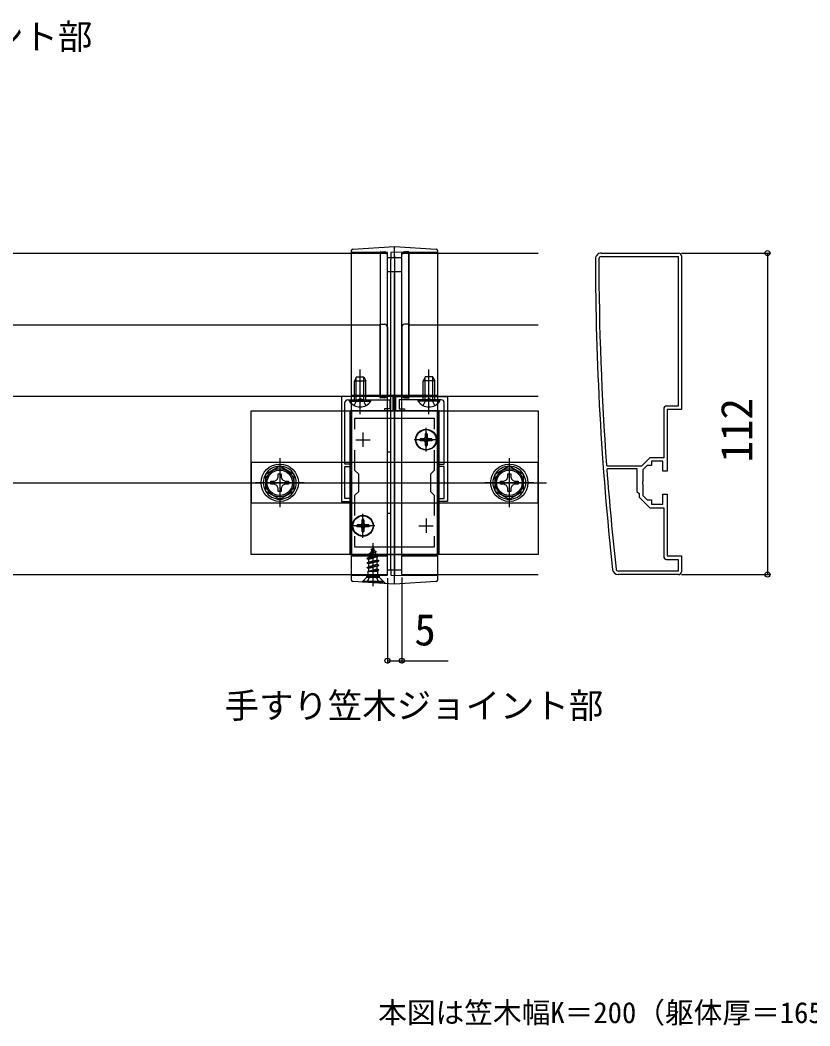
# Model space of a CAD drawing. Units: millimetres, scale not verified. Extents: x -875 to 875, y -1300 to 1292.
# Drawn here: x 324.5 to 599.8, y -885 to -534.6 of the extents above; entities that cross this region are included whole.
import ezdxf
from ezdxf.enums import TextEntityAlignment as Align

# ---------------------------------------------------------------- set-up
doc = ezdxf.new("R2010")
doc.units = ezdxf.units.MM
doc.header["$LTSCALE"] = 8
for name, color, linetype in [('0-1_USER1', 3, 'Continuous'), ('0-2_YKK_11', 7, 'Continuous'), ('0-3_YKK_12', 2, 'Continuous'), ('0-4_YKK_13', 4, 'Continuous'), ('0-5_YKK_D', 6, 'Continuous'), ('0-7_YSS_K', 3, 'Continuous')]:
    doc.layers.add(name, color=color, linetype=linetype)
doc.styles.add('ＭＳ ゴシック', font='')
doc.styles.get('ＭＳ ゴシック').set_extended_font_data('MS Gothic')

msp = doc.modelspace()

# ---------------------------------------------------------------- linework, layer by layer
at = {"layer": '0-2_YKK_11'}
for p, q in [((527, -615.75), (554, -615.75)), ((527, -616.95), (553.8, -616.95)), ((444, -678.25), (444, -683.25)), ((466, -678.25), (466, -683.25)), ((441.5, -680.75), (446.5, -680.75)), ((463.5, -680.75), (468.5, -680.75)), ((441.5, -710.75), (446.5, -710.75)), ((444, -708.25), (444, -713.25)), ((463.5, -710.75), (468.5, -710.75)), ((466, -708.25), (466, -713.25)), ((553.8, -726.55), (533, -726.55)), ((554, -727.75), (533, -727.75))]:
    msp.add_line(p, q, dxfattribs=at)
for points in [[(555, -616.75), (555, -670.25), (550, -670.25), (550, -691.75), (548.5, -691.75), (548.5, -688.25), (544.5, -688.25), (544.5, -689.75), (543, -689.75), (541.5, -691.25), (541.5, -695.291), (541.38, -695.475), (541.38, -696.025), (541.5, -696.208), (541.5, -700.25), (543, -701.75), (544.5, -701.75), (544.5, -703.25), (548.5, -703.25), (548.5, -699.75), (550, -699.75), (550, -721.25), (555, -721.25), (555, -726.75)], [(553.8, -616.95), (553.8, -669.05), (549.8, -669.05)], [(436.5, -665.75), (436.5, -702.25), (439.7, -702.25), (439.7, -701.25), (437.7, -701.25), (437.7, -696.208), (437.58, -696.025), (437.58, -695.475), (437.7, -695.291), (437.7, -690.05), (439.7, -690.05), (439.7, -689.25), (437.7, -689.25), (437.7, -667.85)], [(438.7, -666.85), (442.542, -666.85), (442.725, -666.73), (443.275, -666.73), (443.458, -666.85), (453.4, -666.85), (453.4, -669.95), (451.5, -669.95), (451.5, -670.75), (454.5, -670.75), (454.5, -665.75), (436.5, -665.75)], [(471.3, -666.85), (467.458, -666.85), (467.275, -666.73), (466.725, -666.73), (466.542, -666.85), (456.6, -666.85), (456.6, -669.95), (458.5, -669.95), (458.5, -670.75), (455.5, -670.75), (455.5, -665.75), (473.5, -665.75)], [(473.5, -665.75), (473.5, -702.25), (470.3, -702.25), (470.3, -701.25), (472.3, -701.25), (472.3, -696.208), (472.42, -696.025), (472.42, -695.475), (472.3, -695.291), (472.3, -690.05), (470.3, -690.05), (470.3, -689.25), (472.3, -689.25), (472.3, -667.85)], [(548.8, -670.05), (548.8, -687.05), (544.003, -687.05), (541.103, -689.95), (529.184, -689.95), (528.885, -689.672)], [(441.2, -677.117), (441.2, -673.25), (468.8, -673.25), (468.8, -677.117)], [(441.2, -707.117), (441.2, -700.05), (442.5, -698.75), (442.5, -692.75), (441.2, -691.45), (441.2, -684.383)], [(468.8, -684.383), (468.8, -691.45), (467.5, -692.75), (467.5, -698.75), (468.8, -700.05), (468.8, -707.117)], [(528.989, -691.072), (529.288, -690.75), (539.5, -690.75), (539.5, -698.75), (540.3, -699.55), (540.3, -700.747), (544.003, -704.45), (548.8, -704.45), (548.8, -721.45)], [(468.8, -714.383), (468.8, -718.25), (441.2, -718.25), (441.2, -714.383)], [(549.8, -722.45), (553.8, -722.45), (553.8, -726.55)]]:
    msp.add_lwpolyline(points, dxfattribs=at)
msp.add_lwpolyline([(440, -670.75), (440, -720.75), (470, -720.75), (470, -670.75)], close=True, dxfattribs=at)
for centre, radius, start, end in [((527, -617.75), 2, 90, 180.07338), ((554, -616.75), 1, 0.00001, 89.99999), ((1525.003, -616.472), 1000.004, 180.07337, 186.28629), ((527, -617.75), 0.8, 89.99999, 180.07337), ((1525.001, -616.472), 998.802, 180.07336, 184.20284), ((438.7, -667.85), 1, 90.00001, 179.99999), ((471.3, -667.85), 1, 0.00001, 89.99999), ((549.8, -670.05), 1, 90.00001, 179.99999), ((1525.009, -616.471), 998.809, 184.28341, 186.28629), ((549.8, -721.45), 1, 180.00001, 269.99999), ((533, -725.75), 2, 186.28628, 270), ((533, -725.75), 0.8, 186.28629, 270.00001), ((554, -726.75), 1, 270.00001, 359.99999)]:
    msp.add_arc(centre, radius, start, end, dxfattribs=at)
at = {"layer": '0-3_YKK_12'}
for p, q in [((452.5, -727.75), (452.5, -615.75)), ((457.5, -727.75), (457.5, -615.75)), ((455, -730.75), (455, -660.75))]:
    msp.add_line(p, q, dxfattribs=at)
for points in [[(-25, -615.75), (450, -615.75), (450, -665.75), (-25, -665.75)], [(0, -640.75), (450, -640.75), (450, -665.75), (0, -665.75)]]:
    msp.add_lwpolyline(points, close=True, dxfattribs=at)
for points in [[(100, -615.75), (440, -615.75), (452.5, -615.75)], [(457.5, -615.75), (470, -615.75), (505, -615.75)], [(505, -665.75), (460, -665.75), (460, -615.75), (505, -615.75)], [(505, -665.75), (460, -665.75), (460, -640.75), (505, -640.75)], [(100, -727.75), (440, -727.75), (452.5, -727.75)], [(457.5, -727.75), (470, -727.75), (505, -727.75)]]:
    msp.add_lwpolyline(points, dxfattribs=at)
at = {"layer": '0-4_YKK_13'}
for p, q in [((452.5, -615.493), (440, -615.45)), ((440.469, -614.338), (455, -613.45)), ((450, -615.25), (451.561, -615.345)), ((450, -615.25), (450, -666.25)), ((452.5, -665.156), (452.5, -616.343)), ((470, -615.45), (453.7, -615.592)), ((455, -613.45), (469.531, -614.338)), ((455, -616.744), (455, -728.123)), ((457.5, -665.156), (457.5, -616.343)), ((460, -615.25), (458.439, -615.345)), ((460, -615.25), (460, -666.25)), ((440, -727.176), (440, -617.636)), ((452.5, -617.25), (457.5, -617.25)), ((452.5, -725.958), (452.5, -617.796)), ((453.7, -725.859), (453.7, -617.895)), ((455, -617.25), (455, -616.808)), ((457.5, -622.25), (457.5, -617.25)), ((470, -617.636), (470, -727.176)), ((457.5, -622.25), (452.5, -622.25)), ((455, -665.25), (455, -622.25)), ((450, -640.45), (451.561, -640.545)), ((450, -666.05), (450, -640.45)), ((460, -640.45), (458.439, -640.545)), ((460, -666.05), (460, -640.45)), ((452.5, -641.543), (452.5, -641.843)), ((452.5, -641.843), (452.5, -664.657)), ((457.5, -641.543), (457.5, -641.843)), ((457.5, -641.843), (457.5, -664.657)), ((443, -671.85), (443, -656.35)), ((467, -671.85), (467, -656.35)), ((441.7, -658.85), (441, -660.25)), ((441.654, -666.85), (441.654, -658.941)), ((441.7, -658.85), (444.3, -658.85)), ((444.3, -658.85), (445, -660.25)), ((444.346, -666.85), (444.346, -658.941)), ((445, -666.85), (445, -660.25)), ((465.7, -658.85), (465, -660.25)), ((465, -666.85), (465, -660.25)), ((465.654, -666.85), (465.654, -658.941)), ((468.3, -658.85), (465.7, -658.85)), ((468.3, -658.85), (469, -660.25)), ((468.346, -666.85), (468.346, -658.941)), ((440, -665.25), (470, -665.25)), ((452.5, -664.657), (452.5, -664.956)), ((457.5, -664.657), (457.5, -664.956)), ((439.25, -667.359), (439.25, -666.85)), ((439.25, -666.85), (446.75, -666.85)), ((451.561, -665.954), (450, -666.05)), ((451.561, -666.154), (450, -666.25)), ((458.439, -665.954), (460, -666.05)), ((458.439, -666.154), (460, -666.25)), ((470.75, -666.85), (463.25, -666.85)), ((470.75, -667.359), (470.75, -666.85)), ((470.5, -670.75), (439.5, -670.75)), ((470.5, -720.75), (470.5, -670.75)), ((466.35, -678.7), (465.65, -678.7)), ((465.65, -678.7), (465.65, -679.9)), ((466, -684.9), (466, -676.6)), ((466.35, -678.7), (466.35, -679.9)), ((470.15, -680.75), (461.85, -680.75)), ((463.95, -680.4), (463.95, -681.1)), ((465.15, -680.4), (463.95, -680.4)), ((465.15, -681.1), (463.95, -681.1)), ((465.65, -681.6), (465.65, -682.8)), ((466.35, -682.8), (465.65, -682.8)), ((466.35, -681.6), (466.35, -682.8)), ((468.05, -680.4), (466.85, -680.4)), ((468.05, -681.1), (466.85, -681.1)), ((468.05, -680.4), (468.05, -681.1)), ((453.7, -685.05), (452.5, -685.05)), ((415, -687.25), (415, -704.25)), ((495, -687.25), (495, -704.25)), ((414.477, -693.896), (414.499, -692.65)), ((494.477, -693.896), (494.499, -692.65)), ((423.5, -695.75), (406.5, -695.75)), ((503.5, -695.75), (486.5, -695.75)), ((444, -714.9), (444, -706.6)), ((453.7, -706.45), (452.5, -706.45)), ((448.15, -710.75), (439.85, -710.75)), ((441.95, -710.4), (441.95, -711.1)), ((443.15, -710.4), (441.95, -710.4)), ((443.15, -711.1), (441.95, -711.1)), ((444.35, -708.7), (443.65, -708.7)), ((443.65, -708.7), (443.65, -709.9)), ((444.35, -708.7), (444.35, -709.9)), ((446.05, -710.4), (444.85, -710.4)), ((446.05, -711.1), (444.85, -711.1)), ((446.05, -710.4), (446.05, -711.1)), ((443.65, -711.6), (443.65, -712.8)), ((444.35, -712.8), (443.65, -712.8)), ((444.35, -711.6), (444.35, -712.8)), ((447.5, -718.3), (446.753, -720.103)), ((447.5, -731.8), (447.5, -716.805)), ((447.5, -718.3), (447.924, -719.323)), ((440, -721.25), (452.5, -721.25)), ((445.5, -722.07), (449.25, -721.275)), ((445.5, -722.17), (449.25, -721.375)), ((445.5, -722.07), (446.076, -721.737)), ((448.866, -721.597), (446.025, -722.473)), ((446.468, -720.792), (446.076, -721.737)), ((446.076, -721.737), (448.57, -720.882)), ((446.1, -720.58), (448.55, -719.785)), ((446.1, -720.48), (446.753, -720.103)), ((446.1, -720.58), (446.468, -720.792)), ((446.468, -720.792), (448.199, -719.987)), ((446.753, -720.103), (447.924, -719.323)), ((446.9, -718.89), (447.367, -718.62)), ((446.9, -718.99), (446.9, -718.89)), ((446.9, -718.99), (447.154, -719.136)), ((447.924, -719.323), (448.55, -719.685)), ((448.199, -719.987), (448.55, -719.785)), ((448.199, -719.987), (448.57, -720.882)), ((448.55, -719.785), (448.55, -719.685)), ((448.57, -720.882), (449.25, -721.275)), ((448.866, -721.597), (449.25, -721.375)), ((448.866, -721.597), (448.975, -721.861)), ((448.975, -722.562), (448.975, -721.861)), ((449.25, -721.375), (449.25, -721.275)), ((445.5, -722.17), (445.5, -722.07)), ((445.5, -722.17), (446.025, -722.473)), ((449.5, -722.865), (445.5, -723.66)), ((445.5, -723.76), (449.5, -722.965)), ((445.5, -723.66), (446.025, -723.357)), ((445.5, -723.76), (445.5, -723.66)), ((445.5, -723.76), (446.025, -724.063)), ((445.5, -725.25), (449.5, -724.455)), ((449.5, -724.555), (445.5, -725.35)), ((445.5, -725.25), (446.025, -724.947)), ((445.5, -725.35), (445.5, -725.25)), ((445.5, -725.35), (446.025, -725.653)), ((446.025, -723.357), (446.025, -722.473)), ((446.025, -723.357), (448.975, -722.562)), ((448.975, -723.268), (446.025, -724.063)), ((446.025, -724.947), (446.025, -724.063)), ((446.025, -724.947), (448.975, -724.152)), ((448.975, -724.858), (446.025, -725.653)), ((448.975, -722.562), (449.5, -722.865)), ((448.975, -723.268), (449.5, -722.965)), ((448.975, -724.152), (448.975, -723.268)), ((448.975, -724.152), (449.5, -724.455)), ((448.975, -724.858), (449.5, -724.555)), ((448.975, -725.742), (448.975, -724.858)), ((449.5, -722.965), (449.5, -722.865)), ((449.5, -724.555), (449.5, -724.455)), ((440, -728.05), (452.5, -728.006)), ((445.25, -728.8), (443.692, -730.358)), ((444, -730.05), (445.631, -728.419)), ((445.25, -728.031), (445.25, -728.8)), ((449.75, -728.8), (445.25, -728.8)), ((445.721, -726.712), (446.025, -726.537)), ((449.135, -726.712), (445.721, -726.712)), ((449.25, -728.3), (445.75, -728.3)), ((445.865, -727.853), (445.865, -726.712)), ((446.025, -726.537), (446.025, -725.653)), ((446.025, -726.537), (448.975, -725.742)), ((446.142, -726.712), (449.5, -726.045)), ((449.5, -726.145), (446.645, -726.712)), ((448.645, -728.485), (447.5, -727.876)), ((448.975, -726.448), (447.994, -726.712)), ((449.55, -730.3), (448.645, -728.485)), ((448.975, -725.742), (449.5, -726.045)), ((448.975, -726.448), (449.5, -726.145)), ((448.975, -726.712), (448.975, -726.448)), ((449.135, -727.853), (449.135, -726.712)), ((449.5, -726.145), (449.5, -726.045)), ((449.75, -728.8), (449.75, -728.016)), ((451.805, -730.854), (449.75, -728.8)), ((457.5, -726.25), (452.5, -726.25)), ((453.7, -727.908), (470, -728.05)), ((455, -728.06), (455, -726.25)), ((444, -730.3), (444, -730.05)), ((444, -730.05), (451, -730.05)), ((444, -730.3), (451, -730.3))]:
    msp.add_line(p, q, dxfattribs=at)
for points in [[(440, -617.636), (440, -617.298), (440, -616.967), (440, -616.644), (440, -616.336), (440, -616.048), (440, -615.781), (440, -615.542), (440, -615.334), (440, -615.159), (440, -615.02), (440, -614.92), (440, -614.858), (440, -614.838)], [(452.5, -617.796), (452.5, -617.519), (452.5, -617.246), (452.5, -616.98), (452.5, -616.727), (452.5, -616.49), (452.5, -616.27), (452.5, -616.074), (452.5, -615.903), (452.5, -615.758), (452.5, -615.644), (452.5, -615.561), (452.5, -615.511), (452.5, -615.493)], [(453.7, -615.592), (453.7, -615.609), (453.7, -615.659), (453.7, -615.742), (453.7, -615.856), (453.7, -615.999), (453.7, -616.171), (453.7, -616.367), (453.7, -616.585), (453.7, -616.824), (453.7, -617.076), (453.7, -617.342), (453.7, -617.616), (453.7, -617.895)], [(455, -616.744), (455, -616.399), (455, -616.06), (455, -615.727), (455, -615.404), (455, -615.098), (455, -614.809), (455, -614.54), (455, -614.297), (455, -614.08), (455, -613.892), (455, -613.735), (455, -613.612), (455, -613.522), (455, -613.468), (455, -613.45)], [(470, -614.838), (470, -614.858), (470, -614.92), (470, -615.02), (470, -615.159), (470, -615.334), (470, -615.542), (470, -615.781), (470, -616.048), (470, -616.336), (470, -616.644), (470, -616.967), (470, -617.298), (470, -617.636)], [(441, -666.85), (441, -660.25), (445, -660.25)], [(469, -666.85), (469, -660.25), (465, -660.25)], [(439.25, -667.359), (446.75, -667.359), (446.75, -666.85)], [(440.95, -668.859), (441.855, -667.003), (443, -666.395)], [(445.05, -668.859), (444.145, -667.003), (443, -666.395)], [(470.75, -667.359), (463.25, -667.359), (463.25, -666.85)], [(464.95, -668.859), (465.855, -667.003), (467, -666.395)], [(469.05, -668.859), (468.145, -667.003), (467, -666.395)], [(470.5, -720.75), (439.5, -720.75), (439.5, -670.75)], [(414.499, -692.65), (415.501, -692.65), (415.523, -693.896)], [(494.499, -692.65), (495.501, -692.65), (495.523, -693.896)], [(413.146, -696.273), (411.9, -696.251), (411.9, -695.248), (413.146, -695.227)], [(413.146, -695.227), (414.015, -694.765), (414.477, -693.896)], [(414.477, -697.603), (414.015, -696.735), (413.146, -696.273)], [(415.523, -693.896), (415.985, -694.765), (416.854, -695.227)], [(416.854, -696.273), (415.985, -696.735), (415.523, -697.603)], [(416.854, -695.227), (418.1, -695.248), (418.1, -696.251), (416.854, -696.273)], [(493.146, -696.273), (491.9, -696.251), (491.9, -695.248), (493.146, -695.227)], [(493.146, -695.227), (494.015, -694.765), (494.477, -693.896)], [(494.477, -697.603), (494.015, -696.735), (493.146, -696.273)], [(495.523, -693.896), (495.985, -694.765), (496.854, -695.227)], [(496.854, -696.273), (495.985, -696.735), (495.523, -697.603)], [(496.854, -695.227), (498.1, -695.248), (498.1, -696.251), (496.854, -696.273)], [(415.523, -697.603), (415.501, -698.85), (414.499, -698.85), (414.477, -697.603)], [(495.523, -697.603), (495.501, -698.85), (494.499, -698.85), (494.477, -697.603)], [(446.1, -720.58), (446.1, -720.48), (448.55, -719.685)], [(457.5, -726.25), (457.5, -721.25), (470, -721.25)], [(440, -729.662), (440, -729.649), (440, -729.609), (440, -729.544), (440, -729.453), (440, -729.338), (440, -729.2), (440, -729.039), (440, -728.858), (440, -728.658), (440, -728.442), (440, -728.209), (440, -727.965), (440, -727.711), (440, -727.447), (440, -727.176)], [(445.45, -730.3), (446.355, -728.485), (447.5, -727.876)], [(451, -730.3), (451, -730.05), (449.369, -728.419)], [(452.5, -728.006), (452.5, -727.992), (452.5, -727.948), (452.5, -727.877), (452.5, -727.778), (452.5, -727.653), (452.5, -727.503), (452.5, -727.331), (452.5, -727.139), (452.5, -726.928), (452.5, -726.701), (452.5, -726.463), (452.5, -726.215), (452.5, -725.958)], [(453.7, -725.859), (453.7, -726.115), (453.7, -726.363), (453.7, -726.601), (453.7, -726.828), (453.7, -727.038), (453.7, -727.231), (453.7, -727.404), (453.7, -727.553), (453.7, -727.678), (453.7, -727.778), (453.7, -727.849), (453.7, -727.893), (453.7, -727.908)], [(455, -731.05), (455, -731.034), (455, -730.988), (455, -730.911), (455, -730.804), (455, -730.669), (455, -730.506), (455, -730.316), (455, -730.103), (455, -729.868), (455, -729.613), (455, -729.339), (455, -729.051), (455, -728.752), (455, -728.442), (455, -728.123)], [(470, -727.176), (470, -727.447), (470, -727.711), (470, -727.965), (470, -728.209), (470, -728.442), (470, -728.658), (470, -728.858), (470, -729.039), (470, -729.2), (470, -729.338), (470, -729.453), (470, -729.544), (470, -729.609), (470, -729.649), (470, -729.662)], [(469.531, -730.161), (455, -731.05), (440.469, -730.161)]]:
    msp.add_lwpolyline(points, dxfattribs=at)
for points in [[(505, -670.75), (505, -720.75), (405, -720.75), (405, -670.75)], [(405, -702.75), (505, -702.75), (505, -688.75), (405, -688.75)], [(420, -692.863), (415, -689.976), (410, -692.863), (410, -698.637), (415, -701.523), (420, -698.637)], [(500, -692.863), (495, -689.976), (490, -692.863), (490, -698.637), (495, -701.523), (500, -698.637)]]:
    msp.add_lwpolyline(points, close=True, dxfattribs=at)
for centre, radius in [((466, -680.75), 3.65), ((466, -680.75), 3.5), ((415, -695.75), 6.5), ((495, -695.75), 6.5), ((415, -695.75), 4.907), ((415, -695.75), 4.432), ((495, -695.75), 4.907), ((495, -695.75), 4.432), ((444, -710.75), 3.65), ((444, -710.75), 3.5)]:
    msp.add_circle(centre, radius, dxfattribs=at)
for centre, radius, start, end in [((440.5, -614.838), 0.5, 93.5, 180), ((451.5, -616.343), 1, 0, 86.5), ((458.5, -616.343), 1, 93.5, 180), ((469.5, -614.838), 0.5, 0, 86.5), ((451.5, -641.543), 1, 0, 86.5), ((458.5, -641.543), 1, 93.5, 180), ((451.5, -664.956), 1, 273.5, 0), ((451.5, -665.156), 1, 273.5, 0), ((458.5, -664.956), 1, 180, 266.5), ((458.5, -665.156), 1, 180, 266.5), ((443, -664.823), 4.527, 214.06671, 325.93329), ((467, -664.823), 4.527, 214.06671, 325.93329), ((465.15, -679.9), 0.5, 270, 0), ((465.15, -681.6), 0.5, 0, 90), ((466.85, -679.9), 0.5, 180, 270), ((466.85, -681.6), 0.5, 90, 180), ((415, -695.75), 5.75, 90.40815, 149.59185), ((415, -695.75), 5.75, 30.40815, 89.59185), ((495, -695.75), 5.75, 90.40815, 149.59185), ((495, -695.75), 5.75, 30.40815, 89.59185), ((415, -695.75), 5.75, 150.40815, 209.59185), ((415, -695.75), 5.75, 330.40815, 29.59185), ((495, -695.75), 5.75, 150.40815, 209.59185), ((495, -695.75), 5.75, 330.40815, 29.59185), ((415, -695.75), 5.75, 210.40815, 269.59185), ((415, -695.75), 5.75, 270.40815, 329.59185), ((495, -695.75), 5.75, 210.40815, 269.59185), ((495, -695.75), 5.75, 270.40815, 329.59185), ((443.15, -709.9), 0.5, 270, 0), ((443.15, -711.6), 0.5, 0, 90), ((444.85, -709.9), 0.5, 180, 270), ((444.85, -711.6), 0.5, 90, 180), ((445.065, -727.853), 0.8, 315, 0), ((449.935, -727.853), 0.8, 180, 225), ((440.5, -729.662), 0.5, 180, 266.5), ((469.5, -729.662), 0.5, 273.5, 0)]:
    msp.add_arc(centre, radius, start, end, dxfattribs=at)
at = {"layer": '0-5_YKK_D'}
for p, q in [((555, -615.75), (586, -615.75)), ((585, -615.75), (585, -727.75)), ((457.5, -728.75), (457.5, -758.75)), ((555, -727.75), (586, -727.75)), ((452.5, -729.006), (452.5, -758.75))]:
    msp.add_line(p, q, dxfattribs=at)
msp.add_lwpolyline([(452.5, -757.75), (457.5, -757.75), (473.693, -757.75)], dxfattribs=at)
for centre in [(585, -615.75), (585, -727.75), (452.5, -757.75), (457.5, -757.75)]:
    msp.add_circle(centre, 0.875, dxfattribs=at)
at = {"layer": '0-7_YSS_K'}
msp.add_line((55, -695.75), (508, -695.75), dxfattribs=at)

# ---------------------------------------------------------------- texts
at = {"layer": '0-1_USER1', "style": 'ＭＳ ゴシック'}
for s, height, p in [('笠木ジョイント部', 8.798, (253.704, -547.348)), ('手すり笠木ジョイント部', 8.798, (395.749, -780.443)), ('本図は笠木幅K＝200（躯体厚＝165）、見付60㎜を示す。', 7.331, (449.318, -886.236))]:
    msp.add_text(s, height=height, dxfattribs=at).set_placement(p, align=Align.BOTTOM_LEFT)
at = {"layer": '0-5_YKK_D', "style": 'ＭＳ ゴシック'}
msp.add_text('112', height=11, rotation=90, dxfattribs=at).set_placement((583, -688.71), align=Align.BOTTOM_LEFT)
msp.add_text('5', height=11, dxfattribs=at).set_placement((461.892, -755.75), align=Align.BOTTOM_LEFT)

doc.saveas('drawing.dxf')
